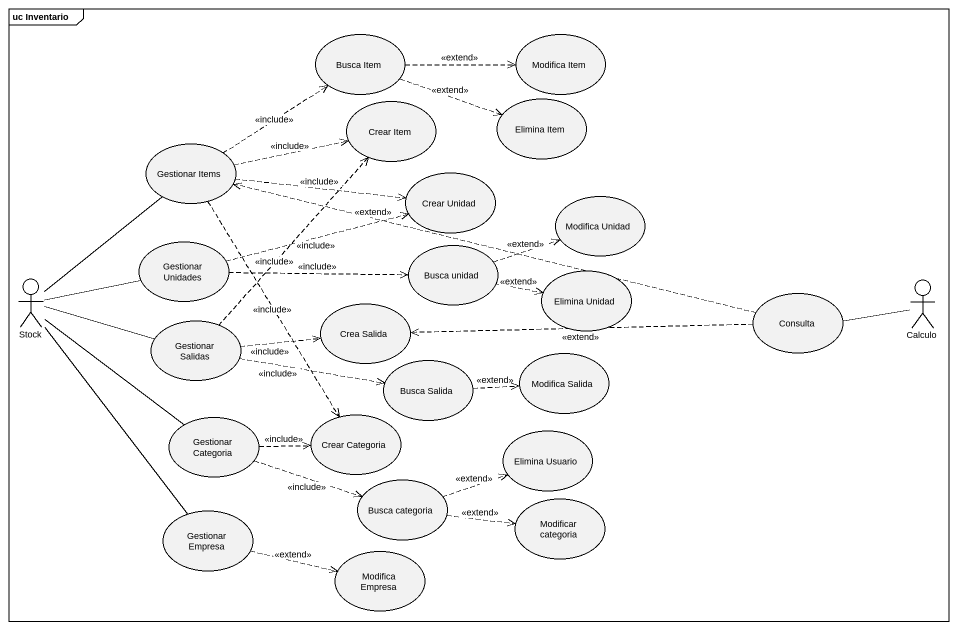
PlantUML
@startuml
mainframe uc Inventario
usecase "Busca Item" as Busca_Item
usecase "Modifica Item" as Modifica_Item
usecase "Crear Item" as Crear_Item
usecase "Elimina Item" as Elimina_Item
usecase "Gestionar Items" as Gestionar_Items
usecase "Crear Unidad" as Crear_Unidad
usecase "Modifica Unidad" as Modifica_Unidad
usecase "Gestionar Unidades" as Gestionar_Unidades
usecase "Busca unidad" as Busca_unidad
actor Stock
usecase "Elimina Unidad" as Elimina_Unidad
actor Calculo
usecase "Gestionar Salidas" as Gestionar_Salidas
usecase "Crea Salida" as Crea_Salida
usecase Consulta
usecase "Busca Salida" as Busca_Salida
usecase "Modifica Salida" as Modifica_Salida
usecase "Gestionar Categoria" as Gestionar_Categoria
usecase "Crear Categoria" as Crear_Categoria
usecase "Elimina Usuario" as Elimina_Usuario
usecase "Gestionar Empresa" as Gestionar_Empresa
usecase "Busca categoria" as Busca_categoria
usecase "Modificar categoria" as Modificar_categoria
usecase "Modifica Empresa" as Modifica_Empresa
Busca_Item .right.> Modifica_Item : <<extend>>
Busca_Item .right.> Elimina_Item : <<extend>>
Gestionar_Items .up.> Busca_Item : <<include>>
Gestionar_Items .right.> Crear_Item : <<include>>
Gestionar_Items .right.> Crear_Unidad : <<include>>
Gestionar_Items ..> Crear_Categoria : <<include>>
Gestionar_Unidades .right.> Crear_Unidad : <<include>>
Gestionar_Unidades .right.> Busca_unidad : <<include>>
Busca_unidad .right.> Modifica_Unidad : <<extend>>
Busca_unidad .right.> Elimina_Unidad : <<extend>>
Stock -up- Gestionar_Items
Stock -right- Gestionar_Unidades
Stock -right- Gestionar_Salidas
Stock -- Gestionar_Categoria
Stock -- Gestionar_Empresa
Calculo -left- Consulta
Gestionar_Salidas .up.> Crear_Item : <<include>>
Gestionar_Salidas .right.> Crea_Salida : <<include>>
Gestionar_Salidas .right.> Busca_Salida : <<include>>
Consulta .left.> Gestionar_Items : <<extend>>
Consulta .left.> Crea_Salida : <<extend>>
Busca_Salida .right.> Modifica_Salida : <<extend>>
Gestionar_Categoria .right.> Crear_Categoria : <<include>>
Gestionar_Categoria .right.> Busca_categoria : <<include>>
Gestionar_Empresa .right.> Modifica_Empresa : <<extend>>
Busca_categoria .right.> Elimina_Usuario : <<extend>>
Busca_categoria .right.> Modificar_categoria : <<extend>>
@enduml
